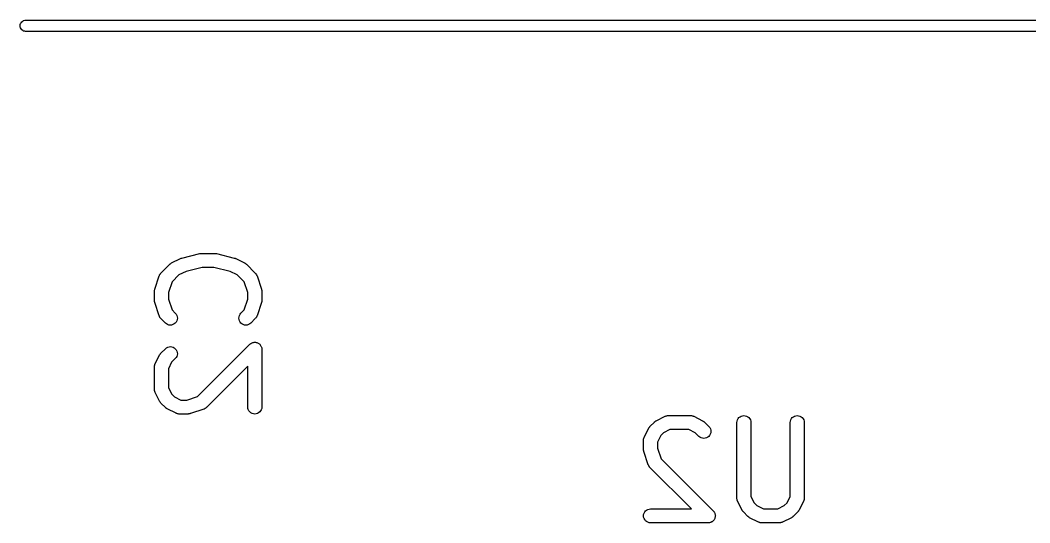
# Model space of a CAD drawing. Extents: x 99.9 to 130.1, y -164.7 to -96.1.
# Drawn here: x 99.94 to 110.75, y -110.33 to -104.94 of the extents above; entities that cross this region are included whole.
import ezdxf

# ---------------------------------------------------------------- set-up
doc = ezdxf.new("R2010")
doc.units = 0
doc.layers.add('BLACK', color=7, linetype='CONTINUOUS')

msp = doc.modelspace()

# ---------------------------------------------------------------- linework, layer by layer
at = {"layer": 'BLACK', "linetype": 'CONTINUOUS'}
for p, q in [((99.9397, -105), (99.9409, -104.988)), ((99.9409, -104.988), (99.9443, -104.977)), ((99.9443, -104.977), (99.9499, -104.967)), ((99.9499, -104.967), (99.9574, -104.957)), ((99.9574, -104.957), (99.9665, -104.95)), ((99.9665, -104.95), (99.9769, -104.944)), ((99.9769, -104.944), (99.9882, -104.941)), ((99.9882, -104.941), (99.9971, -104.94)), ((99.9971, -104.94), (130.003, -104.94)), ((99.9409, -105.012), (99.9397, -105)), ((99.9443, -105.023), (99.9409, -105.012)), ((99.9499, -105.033), (99.9443, -105.023)), ((99.9574, -105.043), (99.9499, -105.033)), ((99.9665, -105.05), (99.9574, -105.043)), ((99.9769, -105.056), (99.9665, -105.05)), ((99.9882, -105.059), (99.9769, -105.056)), ((99.9971, -105.06), (99.9882, -105.059)), ((130.003, -105.06), (99.9971, -105.06)), ((101.672, -107.489), (101.863, -107.442)), ((101.863, -107.442), (101.864, -107.441)), ((101.864, -107.441), (101.865, -107.441)), ((101.865, -107.441), (101.866, -107.441)), ((101.866, -107.441), (101.872, -107.44)), ((101.872, -107.44), (101.878, -107.439)), ((101.878, -107.439), (101.88, -107.439)), ((101.88, -107.439), (101.881, -107.439)), ((101.881, -107.439), (102.024, -107.439)), ((102.024, -107.439), (102.025, -107.439)), ((102.025, -107.439), (102.026, -107.439)), ((102.026, -107.439), (102.028, -107.439)), ((102.028, -107.439), (102.033, -107.44)), ((102.033, -107.44), (102.039, -107.441)), ((102.039, -107.441), (102.041, -107.441)), ((102.041, -107.441), (102.042, -107.442)), ((102.042, -107.442), (102.232, -107.489)), ((101.447, -107.652), (101.542, -107.556)), ((101.542, -107.556), (101.543, -107.556)), ((101.543, -107.556), (101.546, -107.553)), ((101.546, -107.553), (101.549, -107.55)), ((101.549, -107.55), (101.552, -107.549)), ((101.552, -107.549), (101.554, -107.547)), ((101.554, -107.547), (101.558, -107.545)), ((101.558, -107.545), (101.562, -107.542)), ((101.562, -107.542), (101.657, -107.495)), ((101.657, -107.495), (101.658, -107.494)), ((101.658, -107.494), (101.665, -107.492)), ((101.658, -107.494), (101.658, -107.494)), ((101.658, -107.494), (101.658, -107.494)), ((101.665, -107.492), (101.672, -107.489)), ((101.672, -107.489), (101.672, -107.489)), ((101.672, -107.489), (101.672, -107.489)), ((101.89, -107.589), (101.717, -107.633)), ((102.015, -107.589), (101.89, -107.589)), ((102.188, -107.633), (102.015, -107.589)), ((102.232, -107.489), (102.233, -107.489)), ((102.233, -107.489), (102.234, -107.49)), ((102.234, -107.49), (102.234, -107.49)), ((102.234, -107.49), (102.241, -107.492)), ((102.241, -107.492), (102.247, -107.495)), ((102.247, -107.495), (102.248, -107.495)), ((102.248, -107.495), (102.248, -107.495)), ((102.248, -107.495), (102.343, -107.542)), ((102.343, -107.542), (102.344, -107.543)), ((102.344, -107.543), (102.348, -107.545)), ((102.348, -107.545), (102.351, -107.547)), ((102.351, -107.547), (102.354, -107.549)), ((102.354, -107.549), (102.356, -107.551)), ((102.356, -107.551), (102.359, -107.554)), ((102.359, -107.554), (102.363, -107.556)), ((102.363, -107.556), (102.458, -107.652)), ((101.381, -107.824), (101.429, -107.681)), ((101.429, -107.68), (101.43, -107.678)), ((101.429, -107.681), (101.429, -107.68)), ((101.43, -107.678), (101.431, -107.676)), ((101.431, -107.676), (101.433, -107.671)), ((101.433, -107.671), (101.435, -107.667)), ((101.435, -107.667), (101.437, -107.665)), ((101.437, -107.665), (101.438, -107.663)), ((101.438, -107.663), (101.441, -107.659)), ((101.441, -107.659), (101.444, -107.655)), ((101.444, -107.655), (101.446, -107.653)), ((101.446, -107.653), (101.447, -107.652)), ((101.64, -107.671), (101.566, -107.745)), ((101.717, -107.633), (101.64, -107.671)), ((102.265, -107.671), (102.188, -107.633)), ((102.339, -107.745), (102.265, -107.671)), ((102.458, -107.652), (102.459, -107.652)), ((102.459, -107.652), (102.46, -107.654)), ((102.46, -107.654), (102.462, -107.656)), ((102.462, -107.656), (102.464, -107.66)), ((102.464, -107.66), (102.468, -107.664)), ((102.468, -107.664), (102.469, -107.666)), ((102.469, -107.666), (102.47, -107.668)), ((102.47, -107.668), (102.472, -107.672)), ((102.472, -107.672), (102.474, -107.677)), ((102.474, -107.677), (102.475, -107.679)), ((102.475, -107.679), (102.476, -107.681)), ((102.476, -107.681), (102.524, -107.824)), ((101.566, -107.745), (101.527, -107.86)), ((102.377, -107.86), (102.339, -107.745)), ((101.377, -107.847), (101.378, -107.842)), ((101.377, -107.848), (101.377, -107.847)), ((101.377, -107.943), (101.377, -107.848)), ((101.378, -107.838), (101.379, -107.835)), ((101.378, -107.842), (101.378, -107.838)), ((101.379, -107.832), (101.38, -107.828)), ((101.379, -107.835), (101.379, -107.832)), ((101.38, -107.828), (101.381, -107.824)), ((101.527, -107.86), (101.527, -107.931)), ((102.377, -107.931), (102.377, -107.86)), ((102.524, -107.824), (102.524, -107.825)), ((102.524, -107.825), (102.525, -107.829)), ((102.525, -107.829), (102.526, -107.833)), ((102.526, -107.833), (102.526, -107.836)), ((102.526, -107.836), (102.527, -107.839)), ((102.527, -107.839), (102.527, -107.843)), ((102.527, -107.843), (102.527, -107.848)), ((102.527, -107.848), (102.527, -107.943)), ((101.378, -107.947), (101.377, -107.943)), ((101.378, -107.951), (101.378, -107.947)), ((101.379, -107.954), (101.378, -107.951)), ((101.379, -107.957), (101.379, -107.954)), ((101.38, -107.961), (101.379, -107.957)), ((101.381, -107.966), (101.38, -107.961)), ((101.381, -107.967), (101.381, -107.966)), ((101.429, -108.109), (101.381, -107.967)), ((101.527, -107.931), (101.566, -108.045)), ((102.339, -108.045), (102.377, -107.931)), ((102.524, -107.967), (102.476, -108.109)), ((102.526, -107.958), (102.524, -107.962)), ((102.524, -107.962), (102.524, -107.967)), ((102.527, -107.952), (102.526, -107.955)), ((102.526, -107.955), (102.526, -107.958)), ((102.527, -107.943), (102.527, -107.944)), ((102.527, -107.944), (102.527, -107.948)), ((102.527, -107.948), (102.527, -107.952)), ((101.43, -108.111), (101.429, -108.109)), ((101.43, -108.114), (101.43, -108.111)), ((101.433, -108.118), (101.43, -108.114)), ((101.435, -108.123), (101.433, -108.118)), ((101.436, -108.125), (101.435, -108.123)), ((101.437, -108.127), (101.436, -108.125)), ((101.44, -108.131), (101.437, -108.127)), ((101.566, -108.045), (101.601, -108.08)), ((101.601, -108.08), (101.601, -108.081)), ((101.601, -108.081), (101.611, -108.092)), ((101.611, -108.092), (101.617, -108.105)), ((101.617, -108.105), (101.621, -108.12)), ((101.621, -108.12), (101.623, -108.134)), ((102.282, -108.133), (102.284, -108.119)), ((102.284, -108.119), (102.288, -108.105)), ((102.288, -108.105), (102.295, -108.092)), ((102.295, -108.092), (102.304, -108.08)), ((102.304, -108.08), (102.339, -108.045)), ((102.467, -108.127), (102.464, -108.131)), ((102.468, -108.125), (102.467, -108.127)), ((102.469, -108.124), (102.468, -108.125)), ((102.472, -108.119), (102.469, -108.124)), ((102.474, -108.115), (102.472, -108.119)), ((102.475, -108.112), (102.474, -108.115)), ((102.476, -108.11), (102.475, -108.112)), ((102.476, -108.109), (102.476, -108.11)), ((101.443, -108.135), (101.44, -108.131)), ((101.445, -108.136), (101.443, -108.135)), ((101.446, -108.138), (101.445, -108.136)), ((101.447, -108.139), (101.446, -108.138)), ((101.495, -108.186), (101.447, -108.139)), ((101.506, -108.196), (101.495, -108.186)), ((101.519, -108.203), (101.506, -108.196)), ((101.533, -108.207), (101.519, -108.203)), ((101.547, -108.208), (101.533, -108.207)), ((101.562, -108.207), (101.547, -108.208)), ((101.576, -108.203), (101.562, -108.207)), ((101.589, -108.196), (101.576, -108.203)), ((101.6, -108.187), (101.589, -108.196)), ((101.61, -108.175), (101.6, -108.187)), ((101.617, -108.163), (101.61, -108.175)), ((101.621, -108.149), (101.617, -108.163)), ((101.623, -108.134), (101.621, -108.149)), ((102.284, -108.148), (102.282, -108.133)), ((102.288, -108.162), (102.284, -108.148)), ((102.295, -108.175), (102.288, -108.162)), ((102.304, -108.186), (102.295, -108.175)), ((102.315, -108.195), (102.304, -108.186)), ((102.328, -108.202), (102.315, -108.195)), ((102.342, -108.207), (102.328, -108.202)), ((102.356, -108.208), (102.342, -108.207)), ((102.371, -108.207), (102.356, -108.208)), ((102.385, -108.203), (102.371, -108.207)), ((102.398, -108.196), (102.385, -108.203)), ((102.409, -108.187), (102.398, -108.196)), ((102.41, -108.186), (102.409, -108.187)), ((102.458, -108.139), (102.41, -108.186)), ((102.459, -108.137), (102.458, -108.139)), ((102.461, -108.136), (102.459, -108.137)), ((102.464, -108.131), (102.461, -108.136)), ((101.495, -108.461), (101.507, -108.451)), ((101.507, -108.451), (101.52, -108.445)), ((101.52, -108.445), (101.534, -108.441)), ((101.534, -108.441), (101.548, -108.439)), ((101.548, -108.439), (101.563, -108.441)), ((101.563, -108.441), (101.577, -108.445)), ((101.577, -108.445), (101.59, -108.452)), ((101.59, -108.452), (101.601, -108.462)), ((101.84, -108.973), (102.399, -108.414)), ((102.399, -108.414), (102.4, -108.413)), ((102.4, -108.413), (102.406, -108.408)), ((102.4, -108.413), (102.4, -108.413)), ((102.4, -108.413), (102.4, -108.413)), ((102.4, -108.413), (102.4, -108.413)), ((102.406, -108.408), (102.411, -108.404)), ((102.411, -108.404), (102.411, -108.404)), ((102.411, -108.404), (102.412, -108.404)), ((102.412, -108.404), (102.418, -108.4)), ((102.418, -108.4), (102.424, -108.397)), ((102.424, -108.397), (102.424, -108.397)), ((102.424, -108.397), (102.425, -108.397)), ((102.425, -108.397), (102.431, -108.395)), ((102.431, -108.395), (102.438, -108.393)), ((102.438, -108.393), (102.438, -108.393)), ((102.438, -108.393), (102.439, -108.393)), ((102.439, -108.393), (102.446, -108.392)), ((102.446, -108.392), (102.453, -108.392)), ((102.453, -108.392), (102.453, -108.392)), ((102.453, -108.392), (102.46, -108.392)), ((102.453, -108.392), (102.453, -108.392)), ((102.46, -108.392), (102.467, -108.393)), ((102.467, -108.393), (102.468, -108.393)), ((102.468, -108.393), (102.468, -108.393)), ((102.468, -108.393), (102.475, -108.395)), ((102.475, -108.395), (102.481, -108.398)), ((102.481, -108.398), (102.482, -108.398)), ((102.482, -108.398), (102.482, -108.398)), ((102.482, -108.398), (102.488, -108.401)), ((102.488, -108.401), (102.494, -108.404)), ((102.494, -108.404), (102.494, -108.405)), ((102.494, -108.405), (102.495, -108.405)), ((102.495, -108.405), (102.5, -108.409)), ((102.5, -108.409), (102.506, -108.414)), ((102.506, -108.414), (102.506, -108.414)), ((102.506, -108.414), (102.506, -108.414)), ((102.506, -108.414), (102.51, -108.42)), ((102.51, -108.42), (102.515, -108.425)), ((102.515, -108.425), (102.515, -108.425)), ((102.515, -108.425), (102.515, -108.425)), ((102.515, -108.425), (102.518, -108.432)), ((102.518, -108.432), (102.522, -108.438)), ((102.522, -108.438), (102.522, -108.438)), ((102.522, -108.438), (102.522, -108.438)), ((102.522, -108.438), (102.524, -108.445)), ((102.524, -108.445), (102.526, -108.452)), ((102.526, -108.452), (102.526, -108.452)), ((102.526, -108.452), (102.526, -108.452)), ((102.526, -108.452), (102.527, -108.46)), ((101.385, -108.624), (101.433, -108.528)), ((101.433, -108.527), (101.436, -108.524)), ((101.433, -108.528), (101.433, -108.527)), ((101.436, -108.524), (101.438, -108.52)), ((101.438, -108.52), (101.44, -108.518)), ((101.44, -108.518), (101.441, -108.515)), ((101.441, -108.515), (101.444, -108.512)), ((101.444, -108.512), (101.447, -108.509)), ((101.447, -108.509), (101.495, -108.461)), ((101.495, -108.461), (101.495, -108.461)), ((101.601, -108.462), (101.61, -108.473)), ((101.61, -108.556), (101.601, -108.567)), ((101.61, -108.473), (101.617, -108.486)), ((101.617, -108.543), (101.61, -108.556)), ((101.617, -108.486), (101.621, -108.5)), ((101.621, -108.529), (101.617, -108.543)), ((101.621, -108.5), (101.623, -108.515)), ((101.623, -108.515), (101.621, -108.529)), ((102.527, -108.46), (102.527, -108.467)), ((102.527, -108.467), (102.527, -109.086)), ((101.377, -108.656), (101.378, -108.654)), ((101.377, -108.657), (101.377, -108.656)), ((101.377, -108.895), (101.377, -108.657)), ((101.378, -108.647), (101.379, -108.642)), ((101.378, -108.652), (101.378, -108.647)), ((101.378, -108.654), (101.378, -108.652)), ((101.379, -108.642), (101.38, -108.639)), ((101.38, -108.637), (101.382, -108.632)), ((101.38, -108.639), (101.38, -108.637)), ((101.382, -108.632), (101.383, -108.628)), ((101.383, -108.628), (101.385, -108.626)), ((101.385, -108.626), (101.385, -108.624)), ((101.562, -108.606), (101.527, -108.675)), ((101.601, -108.567), (101.562, -108.606)), ((102.377, -108.648), (101.934, -109.091)), ((102.377, -109.086), (102.377, -108.648)), ((101.527, -108.675), (101.527, -108.878)), ((101.527, -108.878), (101.562, -108.946)), ((101.378, -108.897), (101.377, -108.895)), ((101.378, -108.9), (101.378, -108.897)), ((101.378, -108.905), (101.378, -108.9)), ((101.379, -108.91), (101.378, -108.905)), ((101.379, -108.912), (101.379, -108.91)), ((101.38, -108.914), (101.379, -108.912)), ((101.382, -108.919), (101.38, -108.914)), ((101.383, -108.924), (101.382, -108.919)), ((101.384, -108.926), (101.383, -108.924)), ((101.385, -108.928), (101.384, -108.926)), ((101.385, -108.929), (101.385, -108.928)), ((101.433, -109.024), (101.385, -108.929)), ((101.562, -108.946), (101.592, -108.976)), ((101.592, -108.976), (101.661, -109.011)), ((101.726, -109.011), (101.84, -108.973)), ((101.435, -109.028), (101.433, -109.024)), ((101.437, -109.031), (101.435, -109.028)), ((101.439, -109.034), (101.437, -109.031)), ((101.441, -109.036), (101.439, -109.034)), ((101.444, -109.039), (101.441, -109.036)), ((101.446, -109.043), (101.444, -109.039)), ((101.447, -109.044), (101.446, -109.043)), ((101.495, -109.091), (101.447, -109.044)), ((101.498, -109.094), (101.495, -109.091)), ((101.501, -109.097), (101.498, -109.094)), ((101.503, -109.098), (101.501, -109.097)), ((101.506, -109.1), (101.503, -109.098)), ((101.51, -109.102), (101.506, -109.1)), ((101.513, -109.105), (101.51, -109.102)), ((101.661, -109.011), (101.726, -109.011)), ((101.918, -109.103), (101.913, -109.105)), ((101.92, -109.102), (101.918, -109.103)), ((101.922, -109.101), (101.92, -109.102)), ((101.926, -109.098), (101.922, -109.101)), ((101.93, -109.095), (101.926, -109.098)), ((101.932, -109.093), (101.93, -109.095)), ((101.933, -109.092), (101.932, -109.093)), ((101.934, -109.091), (101.933, -109.092)), ((102.379, -109.1), (102.377, -109.086)), ((102.383, -109.114), (102.379, -109.1)), ((102.526, -109.101), (102.521, -109.115)), ((102.527, -109.087), (102.526, -109.101)), ((102.527, -109.086), (102.527, -109.087)), ((101.514, -109.105), (101.513, -109.105)), ((101.609, -109.153), (101.514, -109.105)), ((101.611, -109.154), (101.609, -109.153)), ((101.613, -109.155), (101.611, -109.154)), ((101.618, -109.156), (101.613, -109.155)), ((101.623, -109.158), (101.618, -109.156)), ((101.625, -109.158), (101.623, -109.158)), ((101.627, -109.159), (101.625, -109.158)), ((101.632, -109.16), (101.627, -109.159)), ((101.637, -109.161), (101.632, -109.16)), ((101.64, -109.16), (101.637, -109.161)), ((101.642, -109.161), (101.64, -109.16)), ((101.643, -109.161), (101.642, -109.161)), ((101.738, -109.161), (101.643, -109.161)), ((101.742, -109.16), (101.738, -109.161)), ((101.747, -109.16), (101.742, -109.16)), ((101.75, -109.16), (101.747, -109.16)), ((101.753, -109.159), (101.75, -109.16)), ((101.757, -109.158), (101.753, -109.159)), ((101.761, -109.157), (101.757, -109.158)), ((101.762, -109.157), (101.761, -109.157)), ((101.905, -109.109), (101.762, -109.157)), ((101.907, -109.108), (101.905, -109.109)), ((101.909, -109.108), (101.907, -109.108)), ((101.913, -109.105), (101.909, -109.108)), ((102.39, -109.127), (102.383, -109.114)), ((102.399, -109.139), (102.39, -109.127)), ((102.41, -109.148), (102.399, -109.139)), ((102.423, -109.155), (102.41, -109.148)), ((102.437, -109.159), (102.423, -109.155)), ((102.452, -109.161), (102.437, -109.159)), ((102.466, -109.159), (102.452, -109.161)), ((102.48, -109.155), (102.466, -109.159)), ((102.493, -109.148), (102.48, -109.155)), ((102.505, -109.139), (102.493, -109.148)), ((102.514, -109.128), (102.505, -109.139)), ((102.521, -109.115), (102.514, -109.128)), ((106.752, -109.233), (106.847, -109.185)), ((106.847, -109.185), (106.848, -109.185)), ((106.848, -109.185), (106.85, -109.184)), ((106.85, -109.184), (106.852, -109.183)), ((106.852, -109.183), (106.857, -109.182)), ((106.857, -109.182), (106.862, -109.18)), ((106.862, -109.18), (106.864, -109.179)), ((106.864, -109.179), (106.866, -109.179)), ((106.866, -109.179), (106.871, -109.178)), ((106.871, -109.178), (106.877, -109.178)), ((106.877, -109.178), (106.879, -109.178)), ((106.879, -109.178), (106.881, -109.177)), ((106.881, -109.177), (107.119, -109.177)), ((107.119, -109.177), (107.12, -109.177)), ((107.12, -109.177), (107.122, -109.178)), ((107.122, -109.178), (107.124, -109.178)), ((107.124, -109.178), (107.13, -109.178)), ((107.13, -109.178), (107.135, -109.179)), ((107.135, -109.179), (107.137, -109.18)), ((107.137, -109.18), (107.139, -109.18)), ((107.139, -109.18), (107.144, -109.182)), ((107.144, -109.182), (107.149, -109.183)), ((107.149, -109.183), (107.151, -109.185)), ((107.151, -109.185), (107.153, -109.185)), ((107.153, -109.185), (107.248, -109.233)), ((107.622, -109.223), (107.629, -109.21)), ((107.629, -109.21), (107.638, -109.199)), ((107.638, -109.199), (107.649, -109.19)), ((107.649, -109.19), (107.662, -109.183)), ((107.662, -109.183), (107.676, -109.179)), ((107.676, -109.179), (107.691, -109.177)), ((107.691, -109.177), (107.706, -109.179)), ((107.706, -109.179), (107.72, -109.183)), ((107.72, -109.183), (107.732, -109.19)), ((107.732, -109.19), (107.744, -109.2)), ((107.744, -109.2), (107.753, -109.211)), ((107.753, -109.211), (107.76, -109.224)), ((108.193, -109.223), (108.2, -109.21)), ((108.2, -109.21), (108.209, -109.199)), ((108.209, -109.199), (108.221, -109.19)), ((108.221, -109.19), (108.234, -109.183)), ((108.234, -109.183), (108.248, -109.179)), ((108.248, -109.179), (108.262, -109.177)), ((108.262, -109.177), (108.277, -109.179)), ((108.277, -109.179), (108.291, -109.183)), ((108.291, -109.183), (108.304, -109.19)), ((108.304, -109.19), (108.315, -109.2)), ((108.315, -109.2), (108.324, -109.211)), ((108.324, -109.211), (108.331, -109.224)), ((106.623, -109.409), (106.671, -109.314)), ((106.671, -109.313), (106.674, -109.31)), ((106.671, -109.314), (106.671, -109.313)), ((106.674, -109.31), (106.676, -109.306)), ((106.676, -109.306), (106.678, -109.303)), ((106.678, -109.303), (106.679, -109.301)), ((106.679, -109.301), (106.682, -109.298)), ((106.682, -109.298), (106.685, -109.295)), ((106.685, -109.295), (106.733, -109.247)), ((106.733, -109.246), (106.737, -109.244)), ((106.733, -109.247), (106.733, -109.246)), ((106.737, -109.244), (106.74, -109.241)), ((106.74, -109.241), (106.742, -109.239)), ((106.742, -109.239), (106.745, -109.237)), ((106.745, -109.237), (106.749, -109.235)), ((106.749, -109.235), (106.752, -109.233)), ((107.248, -109.233), (107.249, -109.233)), ((107.249, -109.233), (107.252, -109.236)), ((107.252, -109.236), (107.256, -109.238)), ((107.256, -109.238), (107.258, -109.24)), ((107.258, -109.24), (107.261, -109.241)), ((107.261, -109.241), (107.264, -109.244)), ((107.264, -109.244), (107.267, -109.247)), ((107.267, -109.247), (107.315, -109.295)), ((107.315, -109.295), (107.316, -109.295)), ((107.316, -109.295), (107.325, -109.307)), ((107.325, -109.307), (107.332, -109.32)), ((107.332, -109.32), (107.336, -109.334)), ((107.615, -109.251), (107.617, -109.237)), ((107.615, -109.252), (107.615, -109.251)), ((107.615, -110.062), (107.615, -109.252)), ((107.617, -109.237), (107.622, -109.223)), ((107.76, -109.224), (107.764, -109.238)), ((107.764, -109.238), (107.765, -109.252)), ((107.765, -109.252), (107.765, -110.044)), ((108.187, -109.251), (108.189, -109.237)), ((108.187, -109.252), (108.187, -109.251)), ((108.187, -110.044), (108.187, -109.252)), ((108.189, -109.237), (108.193, -109.223)), ((108.331, -109.224), (108.335, -109.238)), ((108.335, -109.238), (108.337, -109.252)), ((108.337, -109.252), (108.337, -110.062)), ((106.617, -109.427), (106.618, -109.425)), ((106.617, -109.432), (106.617, -109.427)), ((106.618, -109.423), (106.62, -109.418)), ((106.618, -109.425), (106.618, -109.423)), ((106.62, -109.418), (106.622, -109.413)), ((106.622, -109.413), (106.623, -109.411)), ((106.623, -109.411), (106.623, -109.409)), ((106.8, -109.392), (106.765, -109.461)), ((106.83, -109.362), (106.8, -109.392)), ((106.899, -109.327), (106.83, -109.362)), ((107.101, -109.327), (106.899, -109.327)), ((107.17, -109.362), (107.101, -109.327)), ((107.209, -109.401), (107.17, -109.362)), ((107.22, -109.41), (107.209, -109.401)), ((107.233, -109.417), (107.22, -109.41)), ((107.247, -109.421), (107.233, -109.417)), ((107.262, -109.423), (107.247, -109.421)), ((107.276, -109.421), (107.262, -109.423)), ((107.29, -109.417), (107.276, -109.421)), ((107.303, -109.41), (107.29, -109.417)), ((107.315, -109.401), (107.303, -109.41)), ((107.324, -109.39), (107.315, -109.401)), ((107.331, -109.377), (107.324, -109.39)), ((107.335, -109.363), (107.331, -109.377)), ((107.337, -109.348), (107.335, -109.363)), ((107.336, -109.334), (107.337, -109.348)), ((106.615, -109.442), (106.616, -109.44)), ((106.615, -109.443), (106.615, -109.442)), ((106.615, -109.538), (106.615, -109.443)), ((106.616, -109.437), (106.617, -109.432)), ((106.616, -109.44), (106.616, -109.437)), ((106.765, -109.461), (106.765, -109.526)), ((106.765, -109.526), (106.804, -109.64)), ((106.616, -109.542), (106.615, -109.538)), ((106.616, -109.547), (106.616, -109.542)), ((106.617, -109.55), (106.616, -109.547)), ((106.617, -109.553), (106.617, -109.55)), ((106.618, -109.557), (106.617, -109.553)), ((106.619, -109.561), (106.618, -109.557)), ((106.619, -109.562), (106.619, -109.561)), ((106.667, -109.705), (106.619, -109.562)), ((106.804, -109.64), (107.363, -110.199)), ((106.668, -109.707), (106.667, -109.705)), ((106.668, -109.709), (106.668, -109.707)), ((106.671, -109.713), (106.668, -109.709)), ((106.673, -109.718), (106.671, -109.713)), ((106.674, -109.72), (106.673, -109.718)), ((106.675, -109.722), (106.674, -109.72)), ((106.678, -109.726), (106.675, -109.722)), ((106.681, -109.73), (106.678, -109.726)), ((106.683, -109.732), (106.681, -109.73)), ((106.684, -109.733), (106.683, -109.732)), ((106.685, -109.734), (106.684, -109.733)), ((107.128, -110.177), (106.685, -109.734)), ((107.616, -110.064), (107.615, -110.062)), ((107.616, -110.066), (107.616, -110.064)), ((107.616, -110.071), (107.616, -110.066)), ((107.617, -110.076), (107.616, -110.071)), ((107.618, -110.079), (107.617, -110.076)), ((107.765, -110.044), (107.8, -110.113)), ((108.153, -110.113), (108.187, -110.044)), ((108.336, -110.072), (108.335, -110.077)), ((108.335, -110.077), (108.335, -110.08)), ((108.337, -110.067), (108.336, -110.072)), ((108.337, -110.062), (108.337, -110.063)), ((108.337, -110.063), (108.337, -110.065)), ((108.337, -110.065), (108.337, -110.067)), ((106.649, -110.19), (106.662, -110.183)), ((106.662, -110.183), (106.676, -110.179)), ((106.676, -110.179), (106.69, -110.177)), ((106.69, -110.177), (107.128, -110.177)), ((107.618, -110.081), (107.618, -110.079)), ((107.62, -110.086), (107.618, -110.081)), ((107.621, -110.09), (107.62, -110.086)), ((107.622, -110.092), (107.621, -110.09)), ((107.623, -110.095), (107.622, -110.092)), ((107.671, -110.191), (107.623, -110.095)), ((107.623, -110.095), (107.623, -110.095)), ((107.8, -110.113), (107.83, -110.143)), ((107.83, -110.143), (107.899, -110.177)), ((107.899, -110.177), (108.054, -110.177)), ((108.054, -110.177), (108.122, -110.143)), ((108.122, -110.143), (108.153, -110.113)), ((108.329, -110.095), (108.281, -110.191)), ((108.33, -110.093), (108.329, -110.095)), ((108.331, -110.091), (108.33, -110.093)), ((108.332, -110.087), (108.331, -110.091)), ((108.334, -110.082), (108.332, -110.087)), ((108.335, -110.08), (108.334, -110.082)), ((106.615, -110.252), (106.617, -110.237)), ((106.617, -110.266), (106.615, -110.252)), ((106.617, -110.237), (106.621, -110.223)), ((106.621, -110.28), (106.617, -110.266)), ((106.621, -110.223), (106.628, -110.21)), ((106.628, -110.293), (106.621, -110.28)), ((106.628, -110.21), (106.638, -110.199)), ((106.637, -110.305), (106.628, -110.293)), ((106.638, -110.199), (106.649, -110.19)), ((107.363, -110.199), (107.363, -110.2)), ((107.363, -110.2), (107.363, -110.2)), ((107.363, -110.2), (107.363, -110.2)), ((107.363, -110.2), (107.363, -110.2)), ((107.363, -110.2), (107.368, -110.206)), ((107.368, -110.206), (107.372, -110.211)), ((107.372, -110.211), (107.372, -110.211)), ((107.372, -110.211), (107.372, -110.212)), ((107.372, -110.212), (107.376, -110.218)), ((107.375, -110.288), (107.372, -110.294)), ((107.379, -110.282), (107.375, -110.288)), ((107.376, -110.218), (107.379, -110.224)), ((107.379, -110.224), (107.379, -110.224)), ((107.379, -110.224), (107.379, -110.225)), ((107.379, -110.225), (107.381, -110.231)), ((107.381, -110.274), (107.379, -110.281)), ((107.379, -110.281), (107.379, -110.282)), ((107.379, -110.282), (107.379, -110.282)), ((107.381, -110.231), (107.383, -110.238)), ((107.383, -110.268), (107.381, -110.274)), ((107.383, -110.238), (107.383, -110.238)), ((107.383, -110.238), (107.383, -110.239)), ((107.383, -110.239), (107.384, -110.246)), ((107.384, -110.26), (107.383, -110.267)), ((107.383, -110.267), (107.383, -110.268)), ((107.383, -110.268), (107.383, -110.268)), ((107.384, -110.246), (107.385, -110.253)), ((107.385, -110.253), (107.384, -110.26)), ((107.385, -110.253), (107.385, -110.253)), ((107.385, -110.253), (107.385, -110.253)), ((107.673, -110.194), (107.671, -110.191)), ((107.675, -110.198), (107.673, -110.194)), ((107.677, -110.2), (107.675, -110.198)), ((107.679, -110.203), (107.677, -110.2)), ((107.682, -110.206), (107.679, -110.203)), ((107.684, -110.209), (107.682, -110.206)), ((107.685, -110.21), (107.684, -110.209)), ((107.733, -110.258), (107.685, -110.21)), ((107.736, -110.26), (107.733, -110.258)), ((107.739, -110.263), (107.736, -110.26)), ((107.742, -110.265), (107.739, -110.263)), ((107.744, -110.267), (107.742, -110.265)), ((107.748, -110.269), (107.744, -110.267)), ((107.751, -110.271), (107.748, -110.269)), ((107.752, -110.272), (107.751, -110.271)), ((107.847, -110.319), (107.752, -110.272)), ((108.2, -110.272), (108.105, -110.319)), ((108.204, -110.27), (108.2, -110.272)), ((108.208, -110.268), (108.204, -110.27)), ((108.21, -110.266), (108.208, -110.268)), ((108.213, -110.264), (108.21, -110.266)), ((108.216, -110.261), (108.213, -110.264)), ((108.219, -110.259), (108.216, -110.261)), ((108.22, -110.258), (108.219, -110.259)), ((108.267, -110.21), (108.22, -110.258)), ((108.27, -110.207), (108.267, -110.21)), ((108.273, -110.204), (108.27, -110.207)), ((108.275, -110.201), (108.273, -110.204)), ((108.277, -110.199), (108.275, -110.201)), ((108.279, -110.195), (108.277, -110.199)), ((108.281, -110.192), (108.279, -110.195)), ((108.281, -110.191), (108.281, -110.192)), ((106.648, -110.314), (106.637, -110.305)), ((106.661, -110.321), (106.648, -110.314)), ((106.675, -110.326), (106.661, -110.321)), ((106.689, -110.327), (106.675, -110.326)), ((106.69, -110.327), (106.689, -110.327)), ((107.31, -110.327), (106.69, -110.327)), ((107.317, -110.327), (107.31, -110.327)), ((107.324, -110.326), (107.317, -110.327)), ((107.331, -110.324), (107.324, -110.326)), ((107.324, -110.326), (107.324, -110.326)), ((107.324, -110.326), (107.324, -110.326)), ((107.338, -110.322), (107.331, -110.324)), ((107.344, -110.318), (107.338, -110.322)), ((107.338, -110.322), (107.338, -110.322)), ((107.338, -110.322), (107.338, -110.322)), ((107.351, -110.315), (107.344, -110.318)), ((107.357, -110.31), (107.351, -110.315)), ((107.351, -110.315), (107.351, -110.315)), ((107.351, -110.315), (107.351, -110.315)), ((107.362, -110.306), (107.357, -110.31)), ((107.367, -110.3), (107.362, -110.306)), ((107.362, -110.306), (107.362, -110.306)), ((107.362, -110.306), (107.362, -110.306)), ((107.372, -110.295), (107.367, -110.3)), ((107.372, -110.294), (107.372, -110.294)), ((107.372, -110.294), (107.372, -110.295)), ((107.849, -110.32), (107.847, -110.319)), ((107.851, -110.321), (107.849, -110.32)), ((107.856, -110.323), (107.851, -110.321)), ((107.861, -110.325), (107.856, -110.323)), ((107.863, -110.325), (107.861, -110.325)), ((107.865, -110.326), (107.863, -110.325)), ((107.87, -110.326), (107.865, -110.326)), ((107.876, -110.327), (107.87, -110.326)), ((107.878, -110.327), (107.876, -110.327)), ((107.88, -110.327), (107.878, -110.327)), ((107.881, -110.327), (107.88, -110.327)), ((108.071, -110.327), (107.881, -110.327)), ((108.074, -110.327), (108.071, -110.327)), ((108.076, -110.327), (108.074, -110.327)), ((108.081, -110.326), (108.076, -110.327)), ((108.086, -110.326), (108.081, -110.326)), ((108.088, -110.325), (108.086, -110.326)), ((108.09, -110.325), (108.088, -110.325)), ((108.095, -110.323), (108.09, -110.325)), ((108.1, -110.322), (108.095, -110.323)), ((108.102, -110.321), (108.1, -110.322)), ((108.104, -110.32), (108.102, -110.321)), ((108.105, -110.319), (108.104, -110.32))]:
    msp.add_line(p, q, dxfattribs=at)

doc.saveas('drawing.dxf')
